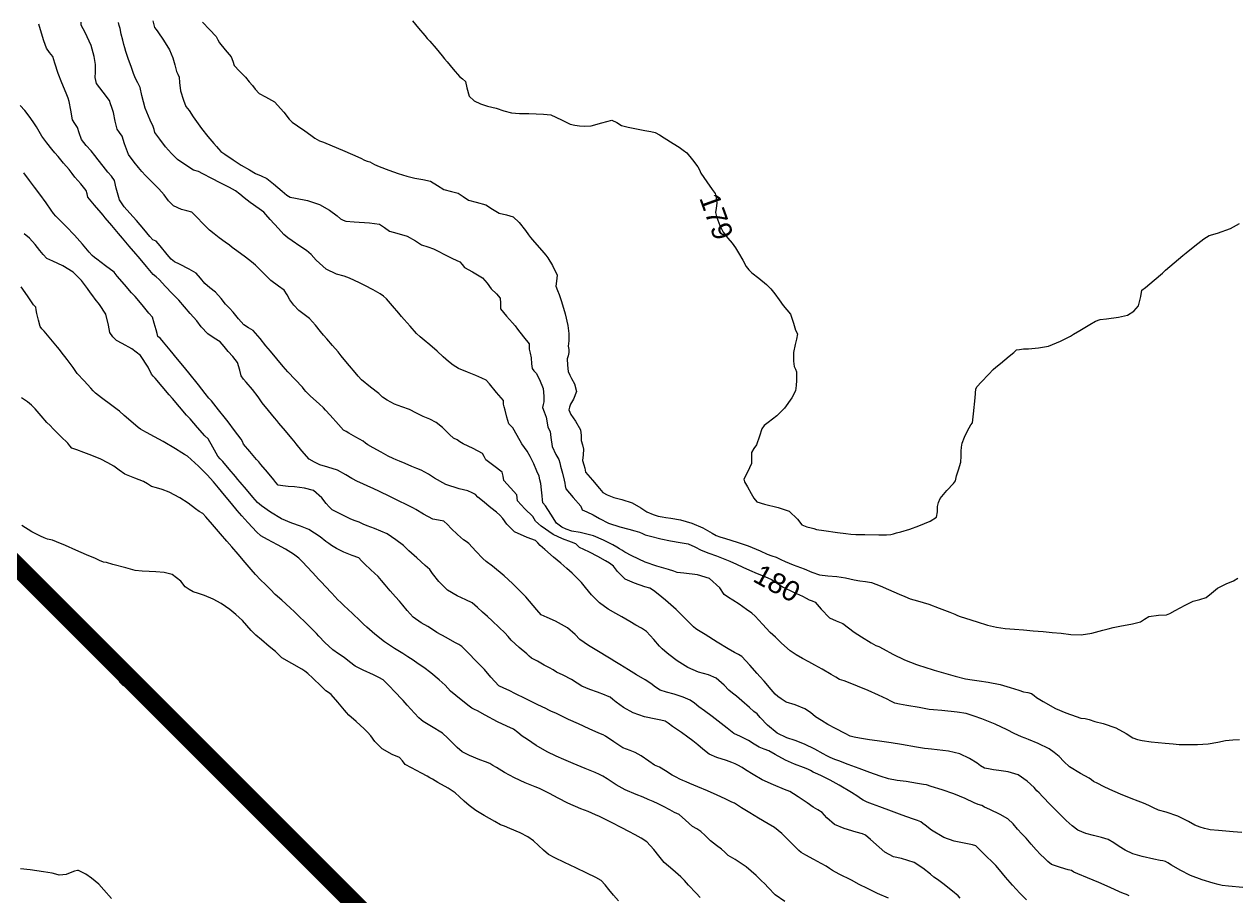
# Model space of a CAD drawing. Header units: metres. Extents: x 354768 to 355417, y 9249536 to 9250102.
# Drawn here: x 354861.9 to 354884.44, y 9249857.93 to 9249874.16 of the extents above; entities that cross this region are included whole.
import ezdxf
from ezdxf.enums import TextEntityAlignment as Align

# ---------------------------------------------------------------- set-up
doc = ezdxf.new("R2010")
doc.units = ezdxf.units.M
doc.header["$LTSCALE"] = 0.25
doc.linetypes.add('DASHED', pattern=[1.524, 1.27, -0.254])
doc.layers.add('ARQ-BASE', color=8, linetype='CONTINUOUS', lineweight=13)
doc.layers.add('LIMITE-INTERV', color=1, linetype='DASHED', lineweight=70)
doc.layers.add('CURVAS', color=33, linetype='CONTINUOUS', lineweight=13, true_color=0xb08860)
doc.layers.add('CURVAS-TXT', color=33, linetype='CONTINUOUS', true_color=0x966e46)
doc.styles.get("Standard").update_dxf_attribs({"font": 'arial.ttf'})

# ---------------------------------------------------------------- blocks, each defined once
blk = doc.blocks.new('ARQUITECTURA_BASE')
at = {"layer": 'ARQ-BASE'}
for points in [[(354863.742, 9249861.843), (354863.665, 9249861.92)], [(354863.778, 9249861.878), (354863.7, 9249861.955)]]:
    blk.add_lwpolyline(points, dxfattribs=at)
blk = doc.blocks.new('CURVAS_DE_NIVEL')
at = {"layer": 'CURVAS'}
for points in [[(354884.576, 9249858.089), (354884.306, 9249858.114), (354884.189, 9249858.125), (354884.117, 9249858.146), (354884.023, 9249858.171), (354883.819, 9249858.23), (354883.6, 9249858.31), (354883.406, 9249858.408), (354883.248, 9249858.502), (354883.181, 9249858.544), (354883.134, 9249858.571), (354883.088, 9249858.581), (354883.033, 9249858.593), (354882.92, 9249858.617), (354882.703, 9249858.667), (354882.529, 9249858.715), (354882.387, 9249858.781), (354882.272, 9249858.848), (354882.172, 9249858.918), (354882.07, 9249858.982), (354881.945, 9249859.018), (354881.794, 9249859.053), (354881.65, 9249859.093), (354881.503, 9249859.157), (354881.398, 9249859.233), (354881.288, 9249859.335), (354881.157, 9249859.463), (354880.996, 9249859.625), (354880.849, 9249859.779), (354880.784, 9249859.849), (354880.741, 9249859.888), (354880.689, 9249859.947), (354880.561, 9249860.07), (354880.393, 9249860.184), (354880.204, 9249860.244), (354880.031, 9249860.268), (354879.934, 9249860.276), (354879.84, 9249860.295), (354879.767, 9249860.31), (354879.694, 9249860.355), (354879.631, 9249860.4), (354879.488, 9249860.492), (354879.308, 9249860.577), (354879.095, 9249860.627), (354878.887, 9249860.652), (354878.782, 9249860.661), (354878.717, 9249860.67), (354878.652, 9249860.678), (354878.499, 9249860.703), (354878.223, 9249860.749), (354878.027, 9249860.78), (354877.9, 9249860.798), (354877.772, 9249860.816), (354877.624, 9249860.839), (354877.44, 9249860.868), (354877.344, 9249860.884), (354877.267, 9249860.906), (354877.175, 9249860.953), (354876.996, 9249861.046), (354876.853, 9249861.123), (354876.731, 9249861.197), (354876.623, 9249861.268), (354876.526, 9249861.346), (354876.426, 9249861.417), (354876.241, 9249861.486), (354876.078, 9249861.541), (354875.984, 9249861.599), (354875.919, 9249861.644), (354875.873, 9249861.687), (354875.798, 9249861.773), (354875.663, 9249861.931), (354875.587, 9249862.018), (354875.534, 9249862.071), (354875.401, 9249862.225), (354875.253, 9249862.391), (354875.186, 9249862.427), (354875.116, 9249862.461), (354874.998, 9249862.532), (354874.793, 9249862.657), (354874.57, 9249862.795), (354874.443, 9249862.873), (354874.397, 9249862.905), (354874.352, 9249862.939), (354874.277, 9249863.014), (354874.139, 9249863.154), (354874.028, 9249863.264), (354873.929, 9249863.35), (354873.828, 9249863.434), (354873.693, 9249863.546), (354873.606, 9249863.618), (354873.54, 9249863.66), (354873.444, 9249863.688), (354873.25, 9249863.752), (354873.081, 9249863.829), (354872.939, 9249863.97), (354872.861, 9249864.073), (354872.788, 9249864.124), (354872.711, 9249864.172), (354872.569, 9249864.251), (354872.416, 9249864.333), (354872.307, 9249864.382), (354872.228, 9249864.418), (354872.161, 9249864.487), (354872.081, 9249864.515), (354871.914, 9249864.576), (354871.737, 9249864.658), (354871.519, 9249864.812), (354871.412, 9249864.906), (354871.385, 9249864.949), (354871.358, 9249864.992), (354871.215, 9249865.14), (354871.075, 9249865.289), (354871.07, 9249865.344), (354871.064, 9249865.399), (354870.946, 9249865.527), (354870.821, 9249865.666), (354870.807, 9249865.745), (354870.791, 9249865.822), (354870.637, 9249865.939), (354870.484, 9249866.049), (354870.456, 9249866.11), (354870.426, 9249866.169), (354870.248, 9249866.259), (354870.065, 9249866.346), (354870.002, 9249866.387), (354869.95, 9249866.422), (354869.882, 9249866.456), (354869.813, 9249866.522), (354869.677, 9249866.65), (354869.56, 9249866.747), (354869.442, 9249866.807), (354869.318, 9249866.859), (354869.197, 9249866.921), (354869.067, 9249866.985), (354868.92, 9249867.038), (354868.787, 9249867.087), (354868.649, 9249867.162), (354868.563, 9249867.214), (354868.492, 9249867.284), (354868.339, 9249867.402), (354868.17, 9249867.537), (354868.11, 9249867.605), (354868.052, 9249867.676), (354867.949, 9249867.798), (354867.847, 9249867.919), (354867.792, 9249867.988), (354867.737, 9249868.058), (354867.634, 9249868.181), (354867.529, 9249868.305), (354867.468, 9249868.373), (354867.408, 9249868.441), (354867.317, 9249868.554), (354867.203, 9249868.684), (354867.103, 9249868.757), (354867.003, 9249868.83), (354866.91, 9249868.932), (354866.836, 9249869.028), (354866.786, 9249869.12), (354866.733, 9249869.208), (354866.63, 9249869.284), (354866.487, 9249869.388), (354866.362, 9249869.51), (354866.275, 9249869.602), (354866.202, 9249869.671), (354866.127, 9249869.739), (354866.016, 9249869.821), (354865.853, 9249869.938), (354865.766, 9249870), (354865.717, 9249870.046), (354865.638, 9249870.102), (354865.522, 9249870.185), (354865.431, 9249870.255), (354865.343, 9249870.327), (354865.238, 9249870.432), (354865.095, 9249870.58), (354865.017, 9249870.658), (354864.922, 9249870.685), (354864.821, 9249870.713), (354864.672, 9249870.778), (354864.581, 9249870.873), (354864.5, 9249870.982), (354864.398, 9249871.095), (354864.309, 9249871.189), (354864.227, 9249871.269), (354864.152, 9249871.343), (354864.087, 9249871.418), (354864.023, 9249871.495), (354863.94, 9249871.59), (354863.839, 9249871.734), (354863.763, 9249871.933), (354863.718, 9249872.076), (354863.67, 9249872.141), (354863.623, 9249872.205), (354863.59, 9249872.357), (354863.558, 9249872.514), (354863.526, 9249872.608), (354863.501, 9249872.677), (354863.481, 9249872.74), (354863.362, 9249872.892), (354863.239, 9249873.054), (354863.226, 9249873.112), (354863.217, 9249873.171), (354863.221, 9249873.269), (354863.222, 9249873.41), (354863.2, 9249873.559), (354863.144, 9249873.764), (354863.032, 9249874.003), (354862.956, 9249874.143), (354862.956, 9249874.2)], [(354882.461, 9249857.932), (354882.408, 9249857.959), (354882.352, 9249857.976), (354882.277, 9249858.01), (354882.103, 9249858.088), (354881.894, 9249858.18), (354881.683, 9249858.269), (354881.504, 9249858.343), (354881.427, 9249858.375), (354881.385, 9249858.404), (354881.326, 9249858.419), (354881.181, 9249858.46), (354881.014, 9249858.515), (354880.946, 9249858.571), (354880.881, 9249858.634), (354880.809, 9249858.705), (354880.726, 9249858.79), (354880.638, 9249858.894), (354880.545, 9249859.004), (354880.464, 9249859.089), (354880.383, 9249859.174), (354880.301, 9249859.271), (354880.202, 9249859.369), (354880.056, 9249859.448), (354879.863, 9249859.537), (354879.765, 9249859.581), (354879.716, 9249859.613), (354879.65, 9249859.631), (354879.576, 9249859.666), (354879.405, 9249859.744), (354879.198, 9249859.831), (354878.976, 9249859.908), (354878.777, 9249859.97), (354878.688, 9249859.996), (354878.63, 9249860.006), (354878.52, 9249860.025), (354878.306, 9249860.06), (354878.143, 9249860.082), (354877.982, 9249860.113), (354877.823, 9249860.162), (354877.635, 9249860.231), (354877.433, 9249860.305), (354877.228, 9249860.38), (354877.056, 9249860.443), (354876.979, 9249860.472), (354876.896, 9249860.506), (354876.834, 9249860.541), (354876.765, 9249860.579), (354876.608, 9249860.663), (354876.418, 9249860.757), (354876.245, 9249860.822), (354876.085, 9249860.875), (354875.911, 9249860.963), (354875.729, 9249861.109), (354875.591, 9249861.251), (354875.533, 9249861.319), (354875.473, 9249861.366), (354875.395, 9249861.436), (354875.249, 9249861.566), (354875.152, 9249861.651), (354875.079, 9249861.706), (354875.006, 9249861.761), (354874.92, 9249861.857), (354874.773, 9249861.986), (354874.629, 9249862.045), (354874.446, 9249862.098), (354874.243, 9249862.181), (354874.046, 9249862.305), (354873.89, 9249862.425), (354873.817, 9249862.488), (354873.768, 9249862.533), (354873.72, 9249862.58), (354873.612, 9249862.707), (354873.477, 9249862.855), (354873.381, 9249862.917), (354873.279, 9249862.973), (354873.165, 9249863.038), (354873.02, 9249863.124), (354872.903, 9249863.188), (354872.761, 9249863.269), (354872.603, 9249863.385), (354872.455, 9249863.534), (354872.341, 9249863.675), (354872.267, 9249863.769), (354872.182, 9249863.855), (354872.095, 9249863.939), (354871.996, 9249864.025), (354871.88, 9249864.125), (354871.747, 9249864.238), (354871.584, 9249864.378), (354871.496, 9249864.455), (354871.454, 9249864.504), (354871.411, 9249864.551), (354871.253, 9249864.604), (354871.022, 9249864.709), (354870.88, 9249864.854), (354870.804, 9249864.958), (354870.745, 9249865.019), (354870.683, 9249865.078), (354870.581, 9249865.159), (354870.422, 9249865.285), (354870.337, 9249865.352), (354870.292, 9249865.402), (354870.231, 9249865.433), (354870.151, 9249865.47), (354869.992, 9249865.51), (354869.743, 9249865.593), (354869.533, 9249865.709), (354869.417, 9249865.786), (354869.349, 9249865.822), (354869.281, 9249865.858), (354869.201, 9249865.891), (354869.11, 9249865.928), (354868.987, 9249865.979), (354868.88, 9249866.023), (354868.819, 9249866.047), (354868.759, 9249866.072), (354868.669, 9249866.12), (354868.539, 9249866.192), (354868.392, 9249866.272), (354868.289, 9249866.329), (354868.245, 9249866.363), (354868.202, 9249866.397), (354868.069, 9249866.472), (354867.935, 9249866.546), (354867.887, 9249866.575), (354867.84, 9249866.605), (354867.747, 9249866.705), (354867.588, 9249866.879), (354867.502, 9249866.974), (354867.466, 9249867.016), (354867.382, 9249867.094), (354867.226, 9249867.237), (354867.137, 9249867.32), (354867.105, 9249867.362), (354867.073, 9249867.405), (354866.939, 9249867.546), (354866.801, 9249867.691), (354866.759, 9249867.74), (354866.717, 9249867.79), (354866.598, 9249867.931), (354866.478, 9249868.073), (354866.437, 9249868.123), (354866.395, 9249868.172), (354866.285, 9249868.307), (354866.156, 9249868.455), (354866.07, 9249868.509), (354865.984, 9249868.562), (354865.884, 9249868.677), (354865.787, 9249868.798), (354865.715, 9249868.872), (354865.644, 9249868.946), (354865.558, 9249869.051), (354865.454, 9249869.171), (354865.352, 9249869.254), (354865.255, 9249869.334), (354865.177, 9249869.431), (354865.095, 9249869.523), (354864.965, 9249869.599), (354864.787, 9249869.69), (354864.694, 9249869.736), (354864.632, 9249869.786), (354864.557, 9249869.874), (354864.424, 9249870.033), (354864.35, 9249870.121), (354864.286, 9249870.148), (354864.235, 9249870.207), (354864.12, 9249870.344), (354863.984, 9249870.507), (354863.859, 9249870.644), (354863.753, 9249870.761), (354863.668, 9249870.888), (354863.604, 9249871.106), (354863.577, 9249871.251), (354863.519, 9249871.331), (354863.453, 9249871.408), (354863.365, 9249871.518), (354863.274, 9249871.632), (354863.208, 9249871.716), (354863.142, 9249871.8), (354863.051, 9249871.9), (354862.962, 9249872.013), (354862.916, 9249872.136), (354862.885, 9249872.237), (354862.84, 9249872.309), (354862.797, 9249872.382), (354862.76, 9249872.562), (354862.731, 9249872.719), (354862.714, 9249872.782), (354862.676, 9249872.874), (354862.598, 9249873.066), (354862.529, 9249873.245), (354862.467, 9249873.435), (354862.425, 9249873.557), (354862.366, 9249873.635), (354862.308, 9249873.713), (354862.262, 9249873.848), (354862.201, 9249874.054), (354862.169, 9249874.163)], [(354880.546, 9249857.861), (354880.426, 9249857.983), (354880.287, 9249858.132), (354880.157, 9249858.282), (354880.048, 9249858.415), (354879.978, 9249858.499), (354879.899, 9249858.578), (354879.819, 9249858.655), (354879.699, 9249858.773), (354879.603, 9249858.864), (354879.544, 9249858.881), (354879.483, 9249858.896), (354879.388, 9249858.913), (354879.2, 9249858.953), (354879.008, 9249859.016), (354878.779, 9249859.157), (354878.665, 9249859.248), (354878.62, 9249859.282), (354878.581, 9249859.311), (354878.522, 9249859.332), (354878.429, 9249859.366), (354878.233, 9249859.436), (354878.038, 9249859.507), (354877.818, 9249859.587), (354877.682, 9249859.638), (354877.584, 9249859.679), (354877.507, 9249859.713), (354877.458, 9249859.747), (354877.41, 9249859.782), (354877.29, 9249859.858), (354877.063, 9249859.993), (354876.892, 9249860.085), (354876.736, 9249860.164), (354876.663, 9249860.2), (354876.576, 9249860.236), (354876.529, 9249860.263), (354876.478, 9249860.291), (354876.396, 9249860.322), (354876.231, 9249860.386), (354876.064, 9249860.458), (354875.87, 9249860.564), (354875.752, 9249860.633), (354875.663, 9249860.666), (354875.575, 9249860.7), (354875.483, 9249860.757), (354875.372, 9249860.826), (354875.223, 9249860.898), (354875.103, 9249860.956), (354875.04, 9249861.004), (354874.978, 9249861.054), (354874.868, 9249861.141), (354874.701, 9249861.272), (354874.555, 9249861.379), (354874.451, 9249861.453), (354874.371, 9249861.517), (354874.287, 9249861.577), (354874.157, 9249861.631), (354873.992, 9249861.688), (354873.846, 9249861.726), (354873.73, 9249861.761), (354873.644, 9249861.82), (354873.56, 9249861.884), (354873.45, 9249861.952), (354873.293, 9249862.046), (354873.143, 9249862.137), (354872.977, 9249862.239), (354872.884, 9249862.297), (354872.82, 9249862.337), (354872.756, 9249862.378), (354872.581, 9249862.483), (354872.394, 9249862.596), (354872.315, 9249862.65), (354872.238, 9249862.706), (354872.149, 9249862.798), (354872.006, 9249862.924), (354871.783, 9249863.044), (354871.628, 9249863.113), (354871.571, 9249863.137), (354871.516, 9249863.164), (354871.435, 9249863.256), (354871.3, 9249863.416), (354871.228, 9249863.502), (354871.187, 9249863.541), (354871.124, 9249863.605), (354870.983, 9249863.746), (354870.828, 9249863.891), (354870.611, 9249864.068), (354870.495, 9249864.156), (354870.429, 9249864.21), (354870.302, 9249864.35), (354870.169, 9249864.494), (354870.12, 9249864.528), (354870.07, 9249864.561), (354869.961, 9249864.659), (354869.838, 9249864.773), (354869.773, 9249864.844), (354869.705, 9249864.907), (354869.607, 9249864.927), (354869.497, 9249864.945), (354869.325, 9249865.038), (354869.184, 9249865.122), (354869.139, 9249865.147), (354869.093, 9249865.173), (354869.015, 9249865.211), (354868.858, 9249865.287), (354868.697, 9249865.366), (354868.509, 9249865.459), (354868.387, 9249865.519), (354868.293, 9249865.559), (354868.199, 9249865.6), (354868.1, 9249865.647), (354867.993, 9249865.702), (354867.879, 9249865.772), (354867.726, 9249865.855), (354867.543, 9249865.915), (354867.399, 9249865.958), (354867.295, 9249866.005), (354867.199, 9249866.065), (354867.065, 9249866.217), (354866.959, 9249866.35), (354866.918, 9249866.398), (354866.877, 9249866.447), (354866.757, 9249866.59), (354866.636, 9249866.732), (354866.595, 9249866.781), (354866.555, 9249866.829), (354866.441, 9249866.97), (354866.326, 9249867.113), (354866.287, 9249867.169), (354866.248, 9249867.225), (354866.141, 9249867.357), (354866.029, 9249867.494), (354865.978, 9249867.551), (354865.93, 9249867.611), (354865.907, 9249867.718), (354865.863, 9249867.863), (354865.78, 9249867.972), (354865.693, 9249868.064), (354865.619, 9249868.158), (354865.541, 9249868.245), (354865.433, 9249868.315), (354865.311, 9249868.397), (354865.191, 9249868.529), (354865.105, 9249868.637), (354865.043, 9249868.705), (354864.981, 9249868.772), (354864.876, 9249868.897), (354864.772, 9249869.02), (354864.709, 9249869.082), (354864.646, 9249869.144), (354864.522, 9249869.279), (354864.404, 9249869.406), (354864.35, 9249869.454), (354864.296, 9249869.503), (354864.172, 9249869.649), (354864.053, 9249869.791), (354864.013, 9249869.838), (354863.974, 9249869.885), (354863.85, 9249870.03), (354863.726, 9249870.174), (354863.687, 9249870.219), (354863.649, 9249870.265), (354863.526, 9249870.411), (354863.404, 9249870.556), (354863.365, 9249870.602), (354863.327, 9249870.648), (354863.204, 9249870.791), (354863.082, 9249870.938), (354863.065, 9249871.002), (354863.048, 9249871.067), (354862.95, 9249871.186), (354862.84, 9249871.314), (354862.785, 9249871.383), (354862.73, 9249871.453), (354862.629, 9249871.573), (354862.526, 9249871.695), (354862.466, 9249871.765), (354862.408, 9249871.835), (354862.316, 9249871.952), (354862.223, 9249872.076), (354862.172, 9249872.161), (354862.121, 9249872.247), (354862.062, 9249872.342), (354861.988, 9249872.451), (354861.906, 9249872.551), (354861.822, 9249872.649)], [(354879.315, 9249857.889), (354879.276, 9249857.934), (354879.171, 9249858.017), (354878.989, 9249858.159), (354878.889, 9249858.237), (354878.825, 9249858.282), (354878.76, 9249858.337), (354878.618, 9249858.448), (354878.455, 9249858.55), (354878.222, 9249858.628), (354878.075, 9249858.661), (354877.993, 9249858.701), (354877.914, 9249858.748), (354877.806, 9249858.84), (354877.643, 9249858.983), (354877.555, 9249859.06), (354877.493, 9249859.087), (354877.379, 9249859.118), (354877.155, 9249859.187), (354876.972, 9249859.262), (354876.833, 9249859.386), (354876.747, 9249859.484), (354876.665, 9249859.536), (354876.581, 9249859.586), (354876.467, 9249859.662), (354876.299, 9249859.773), (354876.21, 9249859.833), (354876.145, 9249859.873), (354876.047, 9249859.912), (354875.839, 9249859.997), (354875.63, 9249860.093), (354875.459, 9249860.19), (354875.319, 9249860.279), (354875.256, 9249860.32), (354875.179, 9249860.366), (354875.125, 9249860.391), (354875.063, 9249860.417), (354874.965, 9249860.449), (354874.788, 9249860.51), (354874.644, 9249860.57), (354874.524, 9249860.66), (354874.429, 9249860.746), (354874.337, 9249860.817), (354874.244, 9249860.886), (354874.125, 9249860.972), (354873.962, 9249861.088), (354873.878, 9249861.147), (354873.824, 9249861.186), (354873.746, 9249861.205), (354873.648, 9249861.222), (354873.441, 9249861.267), (354873.228, 9249861.337), (354873.051, 9249861.438), (354872.911, 9249861.541), (354872.852, 9249861.59), (354872.799, 9249861.63), (354872.751, 9249861.652), (354872.693, 9249861.677), (354872.563, 9249861.723), (354872.421, 9249861.774), (354872.345, 9249861.805), (354872.271, 9249861.838), (354872.186, 9249861.893), (354872.082, 9249861.96), (354871.923, 9249862.04), (354871.803, 9249862.099), (354871.742, 9249862.139), (354871.672, 9249862.177), (354871.574, 9249862.229), (354871.445, 9249862.299), (354871.337, 9249862.359), (354871.291, 9249862.397), (354871.247, 9249862.436), (354871.108, 9249862.558), (354870.957, 9249862.693), (354870.899, 9249862.759), (354870.841, 9249862.826), (354870.734, 9249862.928), (354870.605, 9249863.05), (354870.515, 9249863.133), (354870.425, 9249863.216), (354870.333, 9249863.302), (354870.229, 9249863.387), (354870.115, 9249863.441), (354869.95, 9249863.515), (354869.771, 9249863.626), (354869.612, 9249863.784), (354869.494, 9249863.935), (354869.442, 9249864.009), (354869.4, 9249864.046), (354869.358, 9249864.082), (354869.202, 9249864.223), (354869.052, 9249864.357), (354869.012, 9249864.401), (354868.951, 9249864.453), (354868.811, 9249864.563), (354868.649, 9249864.671), (354868.416, 9249864.772), (354868.275, 9249864.818), (354868.202, 9249864.853), (354868.129, 9249864.887), (354868.052, 9249864.917), (354867.974, 9249864.948), (354867.798, 9249865.03), (354867.626, 9249865.117), (354867.57, 9249865.176), (354867.517, 9249865.238), (354867.436, 9249865.343), (354867.279, 9249865.478), (354867.111, 9249865.525), (354866.925, 9249865.545), (354866.81, 9249865.553), (354866.706, 9249865.565), (354866.623, 9249865.579), (354866.581, 9249865.625), (354866.542, 9249865.676), (354866.422, 9249865.819), (354866.301, 9249865.962), (354866.261, 9249866.01), (354866.22, 9249866.058), (354866.097, 9249866.202), (354865.979, 9249866.344), (354865.955, 9249866.391), (354865.931, 9249866.437), (354865.81, 9249866.598), (354865.691, 9249866.755), (354865.639, 9249866.817), (354865.508, 9249866.982), (354865.378, 9249867.146), (354865.334, 9249867.198), (354865.264, 9249867.287), (354865.136, 9249867.449), (354865.067, 9249867.537), (354865.031, 9249867.579), (354864.986, 9249867.636), (354864.879, 9249867.768), (354864.751, 9249867.925), (354864.614, 9249868.092), (354864.489, 9249868.243), (354864.433, 9249868.31), (354864.38, 9249868.344), (354864.367, 9249868.401), (354864.351, 9249868.471), (354864.316, 9249868.593), (354864.281, 9249868.707), (354864.217, 9249868.783), (354864.088, 9249868.936), (354863.959, 9249869.089), (354863.891, 9249869.161), (354863.759, 9249869.317), (354863.628, 9249869.472), (354863.568, 9249869.543), (354863.408, 9249869.663), (354863.244, 9249869.784), (354863.201, 9249869.818), (354863.16, 9249869.853), (354863.103, 9249869.919), (354862.981, 9249870.062), (354862.831, 9249870.23), (354862.675, 9249870.395), (354862.54, 9249870.53), (354862.481, 9249870.589), (354862.438, 9249870.638), (354862.397, 9249870.698), (354862.302, 9249870.833), (354862.186, 9249870.994), (354862.086, 9249871.129), (354861.995, 9249871.248), (354861.89, 9249871.39)], [(354884.554, 9249859.114), (354884.397, 9249859.127), (354884.122, 9249859.151), (354883.967, 9249859.164), (354883.914, 9249859.173), (354883.861, 9249859.183), (354883.783, 9249859.21), (354883.683, 9249859.247), (354883.562, 9249859.316), (354883.362, 9249859.417), (354883.148, 9249859.488), (354883.006, 9249859.529), (354882.914, 9249859.572), (354882.823, 9249859.617), (354882.727, 9249859.655), (354882.626, 9249859.692), (354882.493, 9249859.744), (354882.295, 9249859.825), (354882.102, 9249859.912), (354881.979, 9249859.971), (354881.875, 9249860.021), (354881.798, 9249860.06), (354881.755, 9249860.092), (354881.713, 9249860.125), (354881.554, 9249860.211), (354881.347, 9249860.334), (354881.243, 9249860.435), (354881.156, 9249860.527), (354881.066, 9249860.603), (354880.971, 9249860.671), (354880.765, 9249860.769), (354880.588, 9249860.846), (354880.521, 9249860.868), (354880.455, 9249860.89), (354880.388, 9249860.921), (354880.318, 9249860.953), (354880.191, 9249861.021), (354879.964, 9249861.13), (354879.719, 9249861.225), (354879.572, 9249861.275), (354879.499, 9249861.304), (354879.426, 9249861.33), (354879.255, 9249861.35), (354878.971, 9249861.38), (354878.816, 9249861.395), (354878.737, 9249861.404), (354878.55, 9249861.437), (354878.319, 9249861.479), (354878.186, 9249861.502), (354878.097, 9249861.519), (354878.025, 9249861.558), (354877.955, 9249861.593), (354877.796, 9249861.67), (354877.604, 9249861.757), (354877.406, 9249861.838), (354877.235, 9249861.903), (354877.156, 9249861.933), (354877.069, 9249861.96), (354876.998, 9249862.001), (354876.913, 9249862.051), (354876.746, 9249862.15), (354876.611, 9249862.228), (354876.495, 9249862.291), (354876.379, 9249862.354), (354876.262, 9249862.418), (354876.149, 9249862.492), (354875.99, 9249862.638), (354875.876, 9249862.751), (354875.826, 9249862.792), (354875.777, 9249862.833), (354875.635, 9249862.988), (354875.5, 9249863.138), (354875.436, 9249863.198), (354875.337, 9249863.266), (354875.199, 9249863.36), (354875.08, 9249863.435), (354875, 9249863.485), (354874.924, 9249863.542), (354874.838, 9249863.664), (354874.646, 9249863.841), (354874.425, 9249863.906), (354874.172, 9249863.939), (354874.047, 9249863.95), (354873.985, 9249863.977), (354873.883, 9249864.006), (354873.668, 9249864.07), (354873.454, 9249864.144), (354873.204, 9249864.26), (354873.073, 9249864.33), (354873.02, 9249864.365), (354872.976, 9249864.395), (354872.925, 9249864.422), (354872.848, 9249864.466), (354872.675, 9249864.555), (354872.487, 9249864.636), (354872.244, 9249864.695), (354872.089, 9249864.721), (354871.983, 9249864.761), (354871.902, 9249864.797), (354871.85, 9249864.833), (354871.802, 9249864.873), (354871.697, 9249865.038), (354871.599, 9249865.196), (354871.549, 9249865.249), (354871.542, 9249865.307), (354871.536, 9249865.377), (354871.523, 9249865.491), (354871.507, 9249865.607), (354871.493, 9249865.677), (354871.476, 9249865.746), (354871.436, 9249865.841), (354871.377, 9249865.973), (354871.309, 9249866.109), (354871.253, 9249866.212), (354871.205, 9249866.28), (354871.157, 9249866.347), (354871.07, 9249866.502), (354870.99, 9249866.644), (354870.95, 9249866.683), (354870.912, 9249866.723), (354870.877, 9249866.846), (354870.845, 9249866.973), (354870.828, 9249867.034), (354870.814, 9249867.086), (354870.816, 9249867.152), (354870.687, 9249867.306), (354870.553, 9249867.463), (354870.494, 9249867.534), (354870.414, 9249867.57), (354870.302, 9249867.618), (354870.142, 9249867.681), (354869.977, 9249867.752), (354869.881, 9249867.814), (354869.789, 9249867.883), (354869.694, 9249867.968), (354869.581, 9249868.072), (354869.445, 9249868.188), (354869.34, 9249868.276), (354869.267, 9249868.338), (354869.195, 9249868.401), (354869.077, 9249868.536), (354868.969, 9249868.662), (354868.918, 9249868.721), (354868.868, 9249868.779), (354868.751, 9249868.914), (354868.635, 9249869.046), (354868.58, 9249869.095), (354868.522, 9249869.141), (354868.387, 9249869.215), (354868.232, 9249869.298), (354868.137, 9249869.346), (354868.043, 9249869.391), (354867.947, 9249869.43), (354867.85, 9249869.467), (354867.71, 9249869.508), (354867.512, 9249869.598), (354867.329, 9249869.764), (354867.236, 9249869.875), (354867.193, 9249869.91), (354867.148, 9249869.945), (354867.023, 9249870.029), (354866.879, 9249870.126), (354866.801, 9249870.183), (354866.727, 9249870.244), (354866.625, 9249870.355), (354866.472, 9249870.526), (354866.392, 9249870.616), (354866.356, 9249870.659), (354866.268, 9249870.723), (354866.101, 9249870.843), (354865.986, 9249870.928), (354865.909, 9249870.995), (354865.83, 9249871.059), (354865.715, 9249871.121), (354865.543, 9249871.208), (354865.385, 9249871.29), (354865.219, 9249871.377), (354865.136, 9249871.419), (354865.046, 9249871.443), (354864.901, 9249871.538), (354864.746, 9249871.644), (354864.69, 9249871.696), (354864.635, 9249871.751), (354864.582, 9249871.813), (354864.527, 9249871.88), (354864.421, 9249872.018), (354864.327, 9249872.145), (354864.311, 9249872.199), (354864.296, 9249872.254), (354864.237, 9249872.372), (354864.144, 9249872.595), (354864.087, 9249872.832), (354864.056, 9249872.984), (354864.012, 9249873.066), (354863.965, 9249873.148), (354863.929, 9249873.244), (354863.892, 9249873.353), (354863.833, 9249873.524), (354863.789, 9249873.654), (354863.77, 9249873.718), (354863.752, 9249873.782), (354863.73, 9249873.862), (354863.702, 9249873.976), (354863.678, 9249874.081), (354863.665, 9249874.137), (354863.653, 9249874.192)], [(354864.288, 9249874.222), (354864.318, 9249874.099), (354864.349, 9249874.06), (354864.381, 9249874.021), (354864.488, 9249873.86), (354864.601, 9249873.684), (354864.633, 9249873.609), (354864.662, 9249873.532), (354864.697, 9249873.401), (354864.728, 9249873.282), (354864.753, 9249873.23), (354864.776, 9249873.177), (354864.785, 9249873.075), (354864.805, 9249872.92), (354864.857, 9249872.746), (354864.901, 9249872.628), (354864.965, 9249872.552), (354865.041, 9249872.435), (354865.192, 9249872.22), (354865.313, 9249872.07), (354865.425, 9249871.94), (354865.476, 9249871.883), (354865.514, 9249871.837), (354865.555, 9249871.792), (354865.631, 9249871.739), (354865.787, 9249871.632), (354865.933, 9249871.537), (354866.085, 9249871.446), (354866.202, 9249871.382), (354866.308, 9249871.336), (354866.411, 9249871.285), (354866.532, 9249871.19), (354866.697, 9249871.051), (354866.784, 9249870.978), (354866.846, 9249870.942), (354866.947, 9249870.924), (354867.166, 9249870.876), (354867.39, 9249870.803), (354867.574, 9249870.698), (354867.718, 9249870.591), (354867.784, 9249870.538), (354867.831, 9249870.513), (354867.88, 9249870.491), (354868.035, 9249870.48), (354868.32, 9249870.46), (354868.507, 9249870.437), (354868.6, 9249870.373), (354868.691, 9249870.304), (354868.833, 9249870.268), (354869.02, 9249870.215), (354869.177, 9249870.127), (354869.292, 9249870.054), (354869.407, 9249870.014), (354869.515, 9249869.979), (354869.611, 9249869.929), (354869.706, 9249869.876), (354869.868, 9249869.801), (354870.003, 9249869.736), (354870.048, 9249869.684), (354870.092, 9249869.631), (354870.241, 9249869.551), (354870.427, 9249869.44), (354870.514, 9249869.337), (354870.588, 9249869.234), (354870.683, 9249869.143), (354870.755, 9249869.062), (354870.759, 9249868.964), (354870.762, 9249868.864), (354870.873, 9249868.724), (354870.984, 9249868.601), (354871.03, 9249868.542), (354871.076, 9249868.483), (354871.189, 9249868.34), (354871.292, 9249868.207), (354871.295, 9249868.109), (354871.312, 9249868.037), (354871.332, 9249867.946), (354871.339, 9249867.84), (354871.346, 9249867.75), (354871.382, 9249867.705), (354871.421, 9249867.661), (354871.482, 9249867.543), (354871.552, 9249867.378), (354871.568, 9249867.232), (354871.568, 9249867.132), (354871.553, 9249867.078), (354871.539, 9249867.024), (354871.57, 9249866.944), (354871.609, 9249866.842), (354871.628, 9249866.74), (354871.64, 9249866.661), (354871.684, 9249866.575), (354871.693, 9249866.467), (354871.721, 9249866.299), (354871.791, 9249866.151), (354871.845, 9249866.057), (354871.863, 9249865.994), (354871.878, 9249865.931), (354871.911, 9249865.799), (354871.941, 9249865.673), (354871.954, 9249865.617), (354871.965, 9249865.568), (354871.972, 9249865.511), (354872.111, 9249865.351), (354872.252, 9249865.189), (354872.282, 9249865.117), (354872.363, 9249865.082), (354872.485, 9249865.028), (354872.6, 9249864.959), (354872.766, 9249864.871), (354872.983, 9249864.801), (354873.146, 9249864.758), (354873.258, 9249864.728), (354873.344, 9249864.705), (354873.399, 9249864.679), (354873.454, 9249864.654), (354873.552, 9249864.628), (354873.742, 9249864.58), (354873.923, 9249864.539), (354874.104, 9249864.513), (354874.249, 9249864.487), (354874.373, 9249864.431), (354874.496, 9249864.368), (354874.636, 9249864.315), (354874.777, 9249864.264), (354874.905, 9249864.215), (354875.029, 9249864.164), (354875.149, 9249864.109), (354875.269, 9249864.052), (354875.394, 9249863.995), (354875.533, 9249863.934), (354875.679, 9249863.876), (354875.803, 9249863.822), (354875.907, 9249863.753), (354876.01, 9249863.683), (354876.214, 9249863.585), (354876.381, 9249863.509), (354876.445, 9249863.477), (354876.506, 9249863.446), (354876.562, 9249863.423), (354876.617, 9249863.398), (354876.726, 9249863.27), (354876.881, 9249863.109), (354877.003, 9249863.051), (354877.127, 9249863), (354877.233, 9249862.922), (354877.338, 9249862.84), (354877.477, 9249862.753), (354877.656, 9249862.645), (354877.747, 9249862.592), (354877.799, 9249862.575), (354877.879, 9249862.531), (354878.062, 9249862.432), (354878.28, 9249862.327), (354878.502, 9249862.24), (354878.691, 9249862.175), (354878.773, 9249862.15), (354878.827, 9249862.134), (354878.96, 9249862.095), (354879.221, 9249862.021), (354879.41, 9249861.971), (354879.539, 9249861.952), (354879.668, 9249861.936), (354879.833, 9249861.911), (354880.059, 9249861.864), (354880.242, 9249861.813), (354880.408, 9249861.76), (354880.495, 9249861.731), (354880.571, 9249861.715), (354880.639, 9249861.699), (354880.688, 9249861.664), (354880.736, 9249861.628), (354880.856, 9249861.55), (354881.086, 9249861.422), (354881.279, 9249861.342), (354881.47, 9249861.273), (354881.561, 9249861.243), (354881.641, 9249861.236), (354881.716, 9249861.213), (354881.818, 9249861.18), (354881.975, 9249861.14), (354882.21, 9249861.062), (354882.406, 9249860.952), (354882.524, 9249860.876), (354882.611, 9249860.846), (354882.701, 9249860.822), (354882.866, 9249860.802), (354883.129, 9249860.774), (354883.276, 9249860.76), (354883.334, 9249860.754), (354883.392, 9249860.75), (354883.507, 9249860.749), (354883.729, 9249860.752), (354883.928, 9249860.761), (354884.11, 9249860.793), (354884.253, 9249860.822), (354884.387, 9249860.835), (354884.514, 9249860.842)], [(354865.215, 9249874.201), (354865.343, 9249874.064), (354865.468, 9249873.929), (354865.498, 9249873.87), (354865.527, 9249873.811), (354865.635, 9249873.685), (354865.747, 9249873.55), (354865.775, 9249873.469), (354865.803, 9249873.389), (354865.902, 9249873.284), (354866.013, 9249873.172), (354866.084, 9249873.089), (354866.141, 9249873.02), (354866.196, 9249872.949), (354866.269, 9249872.868), (354866.387, 9249872.811), (354866.554, 9249872.715), (354866.727, 9249872.524), (354866.825, 9249872.393), (354866.883, 9249872.338), (354866.979, 9249872.27), (354867.115, 9249872.174), (354867.227, 9249872.093), (354867.303, 9249872.037), (354867.388, 9249871.991), (354867.464, 9249871.961), (354867.628, 9249871.897), (354867.818, 9249871.818), (354868.003, 9249871.735), (354868.157, 9249871.663), (354868.228, 9249871.629), (354868.28, 9249871.612), (354868.33, 9249871.595), (354868.415, 9249871.548), (354868.504, 9249871.513), (354868.683, 9249871.444), (354868.853, 9249871.383), (354869.016, 9249871.332), (354869.165, 9249871.293), (354869.315, 9249871.27), (354869.457, 9249871.237), (354869.586, 9249871.16), (354869.705, 9249871.084), (354869.847, 9249871.046), (354869.969, 9249871.016), (354870.066, 9249870.952), (354870.162, 9249870.887), (354870.308, 9249870.847), (354870.484, 9249870.795), (354870.613, 9249870.715), (354870.732, 9249870.641), (354870.868, 9249870.612), (354870.997, 9249870.574), (354871.105, 9249870.466), (354871.222, 9249870.317), (354871.278, 9249870.24), (354871.319, 9249870.191), (354871.393, 9249870.104), (354871.527, 9249869.945), (354871.601, 9249869.858), (354871.641, 9249869.809), (354871.725, 9249869.665), (354871.813, 9249869.485), (354871.803, 9249869.375), (354871.789, 9249869.28), (354871.817, 9249869.203), (354871.85, 9249869.127), (354871.895, 9249868.996), (354871.961, 9249868.771), (354872.011, 9249868.553), (354872.033, 9249868.401), (354872.029, 9249868.265), (354872.021, 9249868.167), (354872.028, 9249868.107), (354872.033, 9249868.047), (354872.017, 9249867.988), (354872.001, 9249867.929), (354872.007, 9249867.813), (354872.02, 9249867.693), (354872.05, 9249867.629), (354872.083, 9249867.566), (354872.134, 9249867.467), (354872.173, 9249867.325), (354872.117, 9249867.179), (354872.059, 9249867.084), (354872.043, 9249867.032), (354872.032, 9249866.982), (354872.065, 9249866.896), (354872.153, 9249866.767), (354872.249, 9249866.609), (354872.26, 9249866.504), (354872.262, 9249866.409), (354872.284, 9249866.329), (354872.303, 9249866.249), (354872.295, 9249866.141), (354872.287, 9249866.038), (354872.307, 9249865.957), (354872.326, 9249865.893), (354872.343, 9249865.823), (354872.471, 9249865.67), (354872.603, 9249865.514), (354872.666, 9249865.441), (354872.747, 9249865.401), (354872.867, 9249865.35), (354873.017, 9249865.31), (354873.211, 9249865.247), (354873.37, 9249865.157), (354873.483, 9249865.084), (354873.602, 9249865.034), (354873.695, 9249865.001), (354873.765, 9249864.988), (354873.836, 9249864.976), (354873.928, 9249864.963), (354874.109, 9249864.931), (354874.319, 9249864.873), (354874.527, 9249864.781), (354874.699, 9249864.685), (354874.774, 9249864.639), (354874.842, 9249864.614), (354874.946, 9249864.584), (354875.163, 9249864.519), (354875.369, 9249864.451), (354875.59, 9249864.355), (354875.721, 9249864.292), (354875.806, 9249864.265), (354875.892, 9249864.237), (354875.974, 9249864.197), (354876.058, 9249864.155), (354876.205, 9249864.097), (354876.409, 9249864.019), (354876.551, 9249863.958), (354876.696, 9249863.91), (354876.852, 9249863.892), (354877.02, 9249863.88), (354877.179, 9249863.851), (354877.341, 9249863.817), (354877.448, 9249863.795), (354877.555, 9249863.783), (354877.662, 9249863.767), (354877.822, 9249863.705), (354877.981, 9249863.636), (354878.081, 9249863.594), (354878.181, 9249863.551), (354878.281, 9249863.505), (354878.382, 9249863.462), (354878.522, 9249863.423), (354878.732, 9249863.362), (354878.925, 9249863.291), (354879.122, 9249863.214), (354879.215, 9249863.176), (354879.262, 9249863.154), (354879.312, 9249863.134), (354879.415, 9249863.1), (354879.629, 9249863.032), (354879.825, 9249862.974), (354879.988, 9249862.937), (354880.154, 9249862.912), (354880.322, 9249862.895), (354880.492, 9249862.883), (354880.675, 9249862.867), (354880.859, 9249862.852), (354881.027, 9249862.837), (354881.196, 9249862.823), (354881.375, 9249862.798), (354881.563, 9249862.792), (354881.763, 9249862.825), (354881.969, 9249862.876), (354882.069, 9249862.904), (354882.158, 9249862.926), (354882.285, 9249862.951), (354882.518, 9249862.998), (354882.667, 9249863.033), (354882.747, 9249863.085), (354882.827, 9249863.134), (354883.005, 9249863.156), (354883.155, 9249863.166), (354883.218, 9249863.19), (354883.315, 9249863.244), (354883.503, 9249863.347), (354883.649, 9249863.42), (354883.773, 9249863.451), (354883.894, 9249863.487), (354883.994, 9249863.57), (354884.1, 9249863.661), (354884.264, 9249863.742), (354884.399, 9249863.799), (354884.479, 9249863.845)], [(354869.122, 9249874.225), (354869.236, 9249874.089), (354869.351, 9249873.952), (354869.397, 9249873.897), (354869.444, 9249873.842), (354869.559, 9249873.706), (354869.673, 9249873.57), (354869.72, 9249873.515), (354869.766, 9249873.46), (354869.88, 9249873.323), (354869.996, 9249873.188), (354870.055, 9249873.143), (354870.11, 9249873.096), (354870.13, 9249872.973), (354870.174, 9249872.818), (354870.269, 9249872.735), (354870.387, 9249872.676), (354870.52, 9249872.637), (354870.679, 9249872.6), (354870.821, 9249872.549), (354870.964, 9249872.508), (354871.113, 9249872.496), (354871.287, 9249872.495), (354871.424, 9249872.493), (354871.561, 9249872.488), (354871.694, 9249872.47), (354871.897, 9249872.381), (354872.058, 9249872.302), (354872.144, 9249872.282), (354872.231, 9249872.268), (354872.331, 9249872.264), (354872.446, 9249872.269), (354872.643, 9249872.326), (354872.833, 9249872.372), (354872.923, 9249872.328), (354873.014, 9249872.274), (354873.137, 9249872.244), (354873.321, 9249872.208), (354873.444, 9249872.184), (354873.555, 9249872.162), (354873.636, 9249872.145), (354873.716, 9249872.101), (354873.808, 9249872.043), (354873.975, 9249871.937), (354874.083, 9249871.868), (354874.156, 9249871.817), (354874.226, 9249871.763), (354874.335, 9249871.632), (354874.431, 9249871.507), (354874.46, 9249871.447), (354874.488, 9249871.386), (354874.596, 9249871.228), (354874.7, 9249871.08), (354874.753, 9249871.008), (354874.771, 9249870.932), (354874.786, 9249870.831), (354874.774, 9249870.736), (354874.763, 9249870.653), (354874.779, 9249870.581), (354874.802, 9249870.511), (354874.84, 9249870.414), (354874.904, 9249870.286), (354874.99, 9249870.178), (354875.071, 9249870.084), (354875.132, 9249869.997), (354875.191, 9249869.906), (354875.267, 9249869.77), (354875.334, 9249869.652), (354875.383, 9249869.59), (354875.436, 9249869.531), (354875.564, 9249869.434), (354875.712, 9249869.317), (354875.79, 9249869.231), (354875.862, 9249869.14), (354875.943, 9249869.026), (354876.018, 9249868.921), (354876.089, 9249868.842), (354876.154, 9249868.76), (354876.211, 9249868.595), (354876.25, 9249868.463), (354876.287, 9249868.394), (354876.268, 9249868.298), (354876.243, 9249868.2), (354876.215, 9249868.045), (354876.215, 9249867.889), (354876.224, 9249867.787), (354876.247, 9249867.736), (354876.269, 9249867.686), (354876.269, 9249867.612), (354876.265, 9249867.526), (354876.261, 9249867.434), (354876.248, 9249867.332), (354876.182, 9249867.201), (354876.046, 9249867.009), (354875.9, 9249866.87), (354875.741, 9249866.744), (354875.664, 9249866.687), (354875.624, 9249866.627), (354875.578, 9249866.489), (354875.522, 9249866.33), (354875.475, 9249866.258), (354875.432, 9249866.186), (354875.432, 9249866.09), (354875.431, 9249865.983), (354875.356, 9249865.819), (354875.29, 9249865.691), (354875.303, 9249865.639), (354875.354, 9249865.544), (354875.423, 9249865.421), (354875.473, 9249865.337), (354875.532, 9249865.265), (354875.675, 9249865.225), (354875.926, 9249865.165), (354876.13, 9249865.092), (354876.284, 9249864.944), (354876.369, 9249864.838), (354876.463, 9249864.805), (354876.541, 9249864.784), (354876.59, 9249864.769), (354876.639, 9249864.754), (354876.778, 9249864.733), (354877.028, 9249864.697), (354877.188, 9249864.676), (354877.28, 9249864.666), (354877.373, 9249864.66), (354877.538, 9249864.658), (354877.799, 9249864.656), (354877.94, 9249864.656), (354878.026, 9249864.661), (354878.075, 9249864.674), (354878.128, 9249864.688), (354878.21, 9249864.711), (354878.375, 9249864.759), (354878.547, 9249864.818), (354878.757, 9249864.906), (354878.875, 9249864.98), (354878.892, 9249865.084), (354878.894, 9249865.182), (354878.913, 9249865.257), (354878.939, 9249865.329), (354879.068, 9249865.478), (354879.188, 9249865.61), (354879.224, 9249865.66), (354879.243, 9249865.754), (354879.284, 9249865.864), (354879.329, 9249866.005), (354879.335, 9249866.118), (354879.334, 9249866.212), (354879.341, 9249866.285), (354879.351, 9249866.358), (354879.397, 9249866.47), (354879.445, 9249866.578), (354879.481, 9249866.646), (354879.511, 9249866.7), (354879.543, 9249866.74), (354879.56, 9249866.904), (354879.59, 9249867.205), (354879.607, 9249867.369), (354879.627, 9249867.416), (354879.705, 9249867.498), (354879.848, 9249867.646), (354879.928, 9249867.729), (354879.98, 9249867.773), (354880.067, 9249867.846), (354880.223, 9249867.978), (354880.31, 9249868.051), (354880.362, 9249868.095), (354880.42, 9249868.104), (354880.491, 9249868.114), (354880.586, 9249868.119), (354880.769, 9249868.134), (354880.956, 9249868.166), (354881.182, 9249868.256), (354881.303, 9249868.321), (354881.364, 9249868.353), (354881.424, 9249868.387), (354881.538, 9249868.455), (354881.727, 9249868.568), (354881.832, 9249868.631), (354881.918, 9249868.663), (354882.037, 9249868.677), (354882.263, 9249868.708), (354882.43, 9249868.745), (354882.546, 9249868.817), (354882.634, 9249868.917), (354882.678, 9249869.09), (354882.692, 9249869.21), (354882.763, 9249869.261), (354882.921, 9249869.394), (354883.079, 9249869.527), (354883.137, 9249869.584), (354883.297, 9249869.719), (354883.457, 9249869.854), (354883.519, 9249869.906), (354883.681, 9249870.034), (354883.849, 9249870.165), (354883.898, 9249870.196), (354883.949, 9249870.225), (354884.104, 9249870.271), (354884.342, 9249870.356), (354884.515, 9249870.452)], [(354877.977, 9249857.89), (354877.775, 9249857.976), (354877.587, 9249858.068), (354877.437, 9249858.146), (354877.29, 9249858.222), (354877.064, 9249858.338), (354876.938, 9249858.403), (354876.88, 9249858.442), (354876.822, 9249858.482), (354876.728, 9249858.533), (354876.589, 9249858.607), (354876.444, 9249858.687), (354876.352, 9249858.739), (354876.314, 9249858.776), (354876.277, 9249858.814), (354876.144, 9249858.946), (354875.994, 9249859.092), (354875.926, 9249859.15), (354875.856, 9249859.205), (354875.743, 9249859.271), (354875.558, 9249859.378), (354875.401, 9249859.475), (354875.244, 9249859.572), (354875.17, 9249859.618), (354875.114, 9249859.657), (354875.067, 9249859.678), (354875.013, 9249859.702), (354874.941, 9249859.736), (354874.79, 9249859.806), (354874.611, 9249859.887), (354874.434, 9249859.963), (354874.285, 9249860.025), (354874.212, 9249860.054), (354874.154, 9249860.081), (354874.096, 9249860.107), (354874.029, 9249860.142), (354873.953, 9249860.182), (354873.828, 9249860.26), (354873.717, 9249860.33), (354873.624, 9249860.364), (354873.52, 9249860.441), (354873.38, 9249860.539), (354873.264, 9249860.598), (354873.173, 9249860.637), (354873.105, 9249860.662), (354873.038, 9249860.688), (354872.869, 9249860.801), (354872.716, 9249860.906), (354872.671, 9249860.928), (354872.59, 9249860.964), (354872.409, 9249861.043), (354872.21, 9249861.133), (354872.026, 9249861.218), (354871.873, 9249861.291), (354871.802, 9249861.324), (354871.756, 9249861.345), (354871.709, 9249861.365), (354871.658, 9249861.392), (354871.602, 9249861.42), (354871.454, 9249861.491), (354871.218, 9249861.605), (354871.039, 9249861.695), (354870.919, 9249861.754), (354870.82, 9249861.796), (354870.727, 9249861.845), (354870.581, 9249862.006), (354870.463, 9249862.148), (354870.391, 9249862.216), (354870.305, 9249862.302), (354870.156, 9249862.454), (354870.075, 9249862.536), (354870.041, 9249862.575), (354869.985, 9249862.609), (354869.91, 9249862.652), (354869.75, 9249862.739), (354869.576, 9249862.837), (354869.491, 9249862.892), (354869.406, 9249862.948), (354869.285, 9249863.016), (354869.134, 9249863.118), (354869.021, 9249863.242), (354868.944, 9249863.342), (354868.877, 9249863.42), (354868.808, 9249863.497), (354868.708, 9249863.613), (354868.61, 9249863.725), (354868.547, 9249863.802), (354868.483, 9249863.877), (354868.349, 9249864.001), (354868.226, 9249864.113), (354868.175, 9249864.171), (354868.121, 9249864.226), (354868.001, 9249864.271), (354867.841, 9249864.33), (354867.705, 9249864.401), (354867.616, 9249864.454), (354867.562, 9249864.491), (354867.51, 9249864.529), (354867.401, 9249864.615), (354867.193, 9249864.751), (354867.04, 9249864.816), (354866.873, 9249864.871), (354866.681, 9249864.954), (354866.476, 9249865.077), (354866.313, 9249865.193), (354866.236, 9249865.253), (354866.192, 9249865.303), (354866.15, 9249865.354), (354866.032, 9249865.495), (354865.914, 9249865.635), (354865.871, 9249865.686), (354865.828, 9249865.737), (354865.71, 9249865.877), (354865.592, 9249866.017), (354865.545, 9249866.068), (354865.499, 9249866.119), (354865.405, 9249866.285), (354865.318, 9249866.44), (354865.255, 9249866.495), (354865.122, 9249866.654), (354864.986, 9249866.815), (354864.915, 9249866.879), (354864.784, 9249867.034), (354864.654, 9249867.189), (354864.592, 9249867.261), (354864.462, 9249867.416), (354864.331, 9249867.571), (354864.296, 9249867.607), (354864.262, 9249867.644), (354864.202, 9249867.776), (354864.057, 9249867.994), (354863.896, 9249868.115), (354863.717, 9249868.214), (354863.612, 9249868.273), (354863.544, 9249868.342), (354863.488, 9249868.42), (354863.465, 9249868.554), (354863.413, 9249868.759), (354863.298, 9249868.943), (354863.216, 9249869.042), (354863.173, 9249869.101), (354863.13, 9249869.16), (354863.076, 9249869.239), (354862.963, 9249869.388), (354862.808, 9249869.542), (354862.614, 9249869.661), (354862.425, 9249869.747), (354862.317, 9249869.797), (354862.25, 9249869.87), (354862.188, 9249869.95), (354862.102, 9249870.057), (354861.995, 9249870.179), (354861.895, 9249870.26)], [(354876.05, 9249857.83), (354875.871, 9249857.953), (354875.738, 9249858.088), (354875.68, 9249858.155), (354875.609, 9249858.218), (354875.517, 9249858.312), (354875.333, 9249858.475), (354875.126, 9249858.61), (354874.996, 9249858.686), (354874.935, 9249858.743), (354874.874, 9249858.801), (354874.782, 9249858.869), (354874.665, 9249858.958), (354874.567, 9249859.054), (354874.49, 9249859.131), (354874.411, 9249859.177), (354874.332, 9249859.222), (354874.199, 9249859.34), (354874.086, 9249859.445), (354874, 9249859.484), (354873.913, 9249859.532), (354873.794, 9249859.596), (354873.693, 9249859.645), (354873.599, 9249859.688), (354873.508, 9249859.728), (354873.416, 9249859.767), (354873.283, 9249859.816), (354873.079, 9249859.904), (354872.909, 9249860.002), (354872.742, 9249860.109), (354872.664, 9249860.161), (354872.6, 9249860.192), (354872.519, 9249860.226), (354872.334, 9249860.304), (354872.114, 9249860.398), (354871.938, 9249860.471), (354871.798, 9249860.53), (354871.628, 9249860.614), (354871.426, 9249860.732), (354871.26, 9249860.84), (354871.165, 9249860.907), (354871.083, 9249860.974), (354871, 9249861.038), (354870.88, 9249861.092), (354870.703, 9249861.171), (354870.475, 9249861.295), (354870.33, 9249861.378), (354870.275, 9249861.403), (354870.228, 9249861.424), (354870.178, 9249861.463), (354870.091, 9249861.532), (354869.929, 9249861.662), (354869.83, 9249861.743), (354869.778, 9249861.799), (354869.727, 9249861.856), (354869.619, 9249861.954), (354869.462, 9249862.086), (354869.333, 9249862.181), (354869.227, 9249862.253), (354869.132, 9249862.318), (354869.037, 9249862.382), (354868.939, 9249862.442), (354868.784, 9249862.538), (354868.602, 9249862.661), (354868.42, 9249862.805), (354868.272, 9249862.932), (354868.207, 9249862.991), (354868.15, 9249863.055), (354868.002, 9249863.19), (354867.842, 9249863.337), (354867.788, 9249863.391), (354867.734, 9249863.445), (354867.618, 9249863.568), (354867.496, 9249863.699), (354867.434, 9249863.765), (354867.371, 9249863.831), (354867.266, 9249863.943), (354867.153, 9249864.064), (354867.082, 9249864.142), (354867.008, 9249864.217), (354866.906, 9249864.292), (354866.759, 9249864.386), (354866.606, 9249864.469), (354866.42, 9249864.565), (354866.301, 9249864.632), (354866.221, 9249864.708), (354866.145, 9249864.791), (354866.057, 9249864.885), (354865.946, 9249865.008), (354865.86, 9249865.108), (354865.753, 9249865.235), (354865.623, 9249865.39), (354865.509, 9249865.528), (354865.419, 9249865.639), (354865.299, 9249865.771), (354865.139, 9249865.929), (354865, 9249866.057), (354864.932, 9249866.115), (354864.881, 9249866.146), (354864.83, 9249866.177), (354864.709, 9249866.253), (354864.482, 9249866.39), (354864.317, 9249866.481), (354864.172, 9249866.557), (354864.103, 9249866.593), (354864.058, 9249866.621), (354864.015, 9249866.65), (354863.921, 9249866.732), (354863.757, 9249866.875), (354863.669, 9249866.953), (354863.627, 9249866.989), (354863.524, 9249867.064), (354863.331, 9249867.204), (354863.219, 9249867.288), (354863.178, 9249867.336), (354863.137, 9249867.385), (354863.009, 9249867.52), (354862.881, 9249867.656), (354862.843, 9249867.712), (354862.807, 9249867.768), (354862.695, 9249867.917), (354862.586, 9249868.061), (354862.549, 9249868.105), (354862.513, 9249868.148), (354862.388, 9249868.296), (354862.264, 9249868.444), (354862.226, 9249868.486), (354862.191, 9249868.53), (354862.159, 9249868.653), (354862.131, 9249868.777), (354862.12, 9249868.84), (354862.111, 9249868.892), (354862.069, 9249868.934), (354861.955, 9249869.1), (354861.836, 9249869.27)], [(354874.476, 9249857.903), (354874.399, 9249857.984), (354874.26, 9249858.133), (354874.181, 9249858.217), (354874.115, 9249858.288), (354873.967, 9249858.416), (354873.807, 9249858.556), (354873.755, 9249858.616), (354873.704, 9249858.678), (354873.61, 9249858.797), (354873.485, 9249858.938), (354873.38, 9249859.009), (354873.267, 9249859.071), (354873.149, 9249859.133), (354873.018, 9249859.199), (354872.822, 9249859.299), (354872.673, 9249859.374), (354872.6, 9249859.408), (354872.529, 9249859.441), (354872.461, 9249859.47), (354872.393, 9249859.5), (354872.254, 9249859.554), (354872.01, 9249859.657), (354871.83, 9249859.748), (354871.669, 9249859.835), (354871.596, 9249859.876), (354871.533, 9249859.909), (354871.488, 9249859.932), (354871.406, 9249859.963), (354871.221, 9249860.038), (354871.018, 9249860.129), (354870.834, 9249860.229), (354870.682, 9249860.32), (354870.616, 9249860.361), (354870.558, 9249860.395), (354870.478, 9249860.426), (354870.376, 9249860.467), (354870.183, 9249860.548), (354870.044, 9249860.615), (354869.952, 9249860.693), (354869.866, 9249860.78), (354869.777, 9249860.869), (354869.678, 9249860.96), (354869.477, 9249861.088), (354869.322, 9249861.181), (354869.28, 9249861.212), (354869.239, 9249861.245), (354869.159, 9249861.332), (354869.021, 9249861.484), (354868.945, 9249861.568), (354868.902, 9249861.615), (354868.817, 9249861.703), (354868.662, 9249861.864), (354868.574, 9249861.954), (354868.498, 9249861.999), (354868.397, 9249862.045), (354868.204, 9249862.135), (354868.056, 9249862.21), (354867.948, 9249862.29), (354867.847, 9249862.371), (354867.743, 9249862.441), (354867.641, 9249862.513), (354867.492, 9249862.652), (354867.379, 9249862.766), (354867.333, 9249862.817), (354867.287, 9249862.869), (354867.137, 9249863.015), (354866.993, 9249863.153), (354866.927, 9249863.22), (354866.845, 9249863.294), (354866.687, 9249863.435), (354866.568, 9249863.545), (354866.477, 9249863.636), (354866.387, 9249863.728), (354866.293, 9249863.818), (354866.199, 9249863.913), (354866.119, 9249864.006), (354866.01, 9249864.137), (354865.876, 9249864.296), (354865.759, 9249864.431), (354865.665, 9249864.537), (354865.547, 9249864.672), (354865.398, 9249864.843), (354865.274, 9249864.986), (354865.218, 9249865.049), (354865.15, 9249865.085), (354865.085, 9249865.136), (354864.945, 9249865.241), (354864.792, 9249865.344), (354864.594, 9249865.445), (354864.461, 9249865.498), (354864.359, 9249865.527), (354864.266, 9249865.554), (354864.191, 9249865.6), (354864.115, 9249865.647), (354863.954, 9249865.709), (354863.766, 9249865.786), (354863.663, 9249865.856), (354863.562, 9249865.93), (354863.449, 9249865.997), (354863.32, 9249866.064), (354863.155, 9249866.132), (354863.007, 9249866.187), (354862.875, 9249866.233), (354862.784, 9249866.267), (354862.745, 9249866.311), (354862.708, 9249866.357), (354862.577, 9249866.487), (354862.436, 9249866.627), (354862.376, 9249866.686), (354862.317, 9249866.745), (354862.213, 9249866.869), (354862.102, 9249867), (354862.032, 9249867.067), (354861.958, 9249867.131), (354861.842, 9249867.207)], [(354872.954, 9249857.837), (354872.865, 9249857.942), (354872.776, 9249858.048), (354872.707, 9249858.137), (354872.632, 9249858.219), (354872.533, 9249858.275), (354872.365, 9249858.357), (354872.161, 9249858.455), (354871.952, 9249858.555), (354871.77, 9249858.642), (354871.655, 9249858.704), (354871.56, 9249858.783), (354871.468, 9249858.869), (354871.373, 9249858.954), (354871.27, 9249859.033), (354871.125, 9249859.104), (354870.933, 9249859.187), (354870.833, 9249859.229), (354870.76, 9249859.257), (354870.656, 9249859.314), (354870.454, 9249859.428), (354870.298, 9249859.522), (354870.176, 9249859.614), (354870.08, 9249859.697), (354869.999, 9249859.777), (354869.916, 9249859.853), (354869.785, 9249859.934), (354869.596, 9249860.043), (354869.492, 9249860.102), (354869.442, 9249860.132), (354869.393, 9249860.162), (354869.288, 9249860.217), (354869.103, 9249860.314), (354868.988, 9249860.379), (354868.934, 9249860.444), (354868.879, 9249860.509), (354868.745, 9249860.566), (354868.554, 9249860.667), (354868.419, 9249860.807), (354868.344, 9249860.909), (354868.285, 9249860.978), (354868.225, 9249861.044), (354868.074, 9249861.178), (354867.936, 9249861.299), (354867.896, 9249861.343), (354867.857, 9249861.387), (354867.733, 9249861.535), (354867.608, 9249861.682), (354867.56, 9249861.716), (354867.511, 9249861.75), (354867.423, 9249861.836), (354867.269, 9249861.985), (354867.176, 9249862.073), (354867.119, 9249862.115), (354867.06, 9249862.154), (354866.877, 9249862.258), (354866.691, 9249862.366), (354866.631, 9249862.422), (354866.573, 9249862.48), (354866.456, 9249862.576), (354866.309, 9249862.698), (354866.208, 9249862.787), (354866.117, 9249862.873), (354866.038, 9249862.965), (354865.958, 9249863.057), (354865.835, 9249863.168), (354865.723, 9249863.262), (354865.644, 9249863.322), (354865.563, 9249863.378), (354865.411, 9249863.453), (354865.249, 9249863.527), (354865.137, 9249863.561), (354865.042, 9249863.592), (354864.966, 9249863.637), (354864.893, 9249863.687), (354864.807, 9249863.788), (354864.649, 9249863.915), (354864.502, 9249863.954), (354864.344, 9249863.964), (354864.222, 9249863.969), (354864.092, 9249863.978), (354863.963, 9249863.991), (354863.786, 9249864.036), (354863.547, 9249864.104), (354863.425, 9249864.139), (354863.371, 9249864.145), (354863.296, 9249864.178), (354863.222, 9249864.21), (354863.056, 9249864.282), (354862.858, 9249864.367), (354862.661, 9249864.453), (354862.495, 9249864.524), (354862.42, 9249864.556), (354862.328, 9249864.575), (354862.267, 9249864.598), (354862.196, 9249864.627), (354862.04, 9249864.71), (354861.852, 9249864.827)], [(354862.908, 9249858.403), (354862.885, 9249858.403), (354862.832, 9249858.392), (354862.75, 9249858.361), (354862.679, 9249858.331), (354862.613, 9249858.323), (354862.546, 9249858.32), (354862.481, 9249858.336), (354862.416, 9249858.353), (354862.257, 9249858.38), (354862.006, 9249858.417), (354861.825, 9249858.435)], [(354863.518, 9249857.883), (354863.375, 9249858.044), (354863.283, 9249858.147), (354863.217, 9249858.206), (354863.148, 9249858.261), (354863.041, 9249858.338), (354862.908, 9249858.403)]]:
    blk.add_lwpolyline(points, dxfattribs=at)
at = {"layer": 'CURVAS-TXT'}
for s, rotation, p in [('179', -69.9678, (354874.779, 9249870.581)), ('180', -28.7301, (354875.907, 9249863.753))]:
    blk.add_text(s, height=0.375, rotation=rotation, dxfattribs=at).set_placement(p, align=Align.MIDDLE_CENTER)
blk = doc.blocks.new('LIMITE_DE_INTERVENCION')
at = {"layer": 'LIMITE-INTERV', "const_width": 0.35}
blk.add_lwpolyline([(354813.64, 9249855.63), (354841.92, 9249883.91), (354871.13, 9249854.7), (354916.13, 9249854.7), (354916.13, 9249869.58), (354977.74, 9249869.58), (354977.74, 9249785.21), (354976.37, 9249784.1), (354969.93, 9249785.38), (354969.93, 9249791.81), (354955.81, 9249791.81), (354948.88, 9249794.19), (354936.64, 9249794.19), (354936.64, 9249792.02), (354926.97, 9249793.95), (354926.97, 9249800.53), (354919.17, 9249800.53), (354919.17, 9249802.42), (354907.61, 9249802.61), (354883.57, 9249802.61), (354879.56, 9249803.41), (354859.72, 9249811.52)], close=True, dxfattribs=at)

msp = doc.modelspace()

# ---------------------------------------------------------------- block references
at = {"layer": 'ARQ-BASE'}
msp.add_blockref('ARQUITECTURA_BASE', (0, 0), dxfattribs=at)
at = {"layer": 'CURVAS'}
msp.add_blockref('CURVAS_DE_NIVEL', (0, 0), dxfattribs=at)
at = {"layer": 'LIMITE-INTERV'}
msp.add_blockref('LIMITE_DE_INTERVENCION', (0, 0), dxfattribs=at)

doc.saveas('drawing.dxf')
